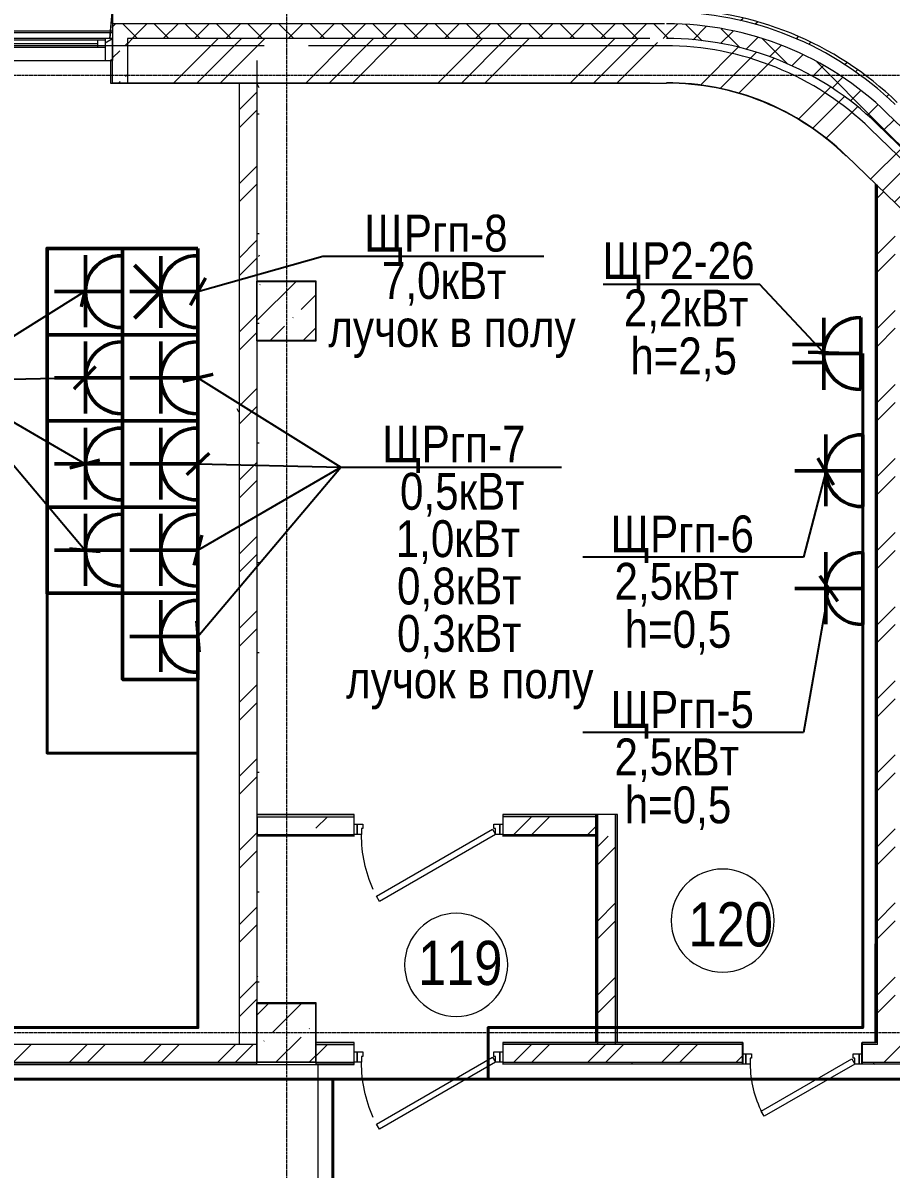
# Model space of a CAD drawing. Header units: metres. Extents: x -187 to 138813, y -64870 to 49448.
# Drawn here: x 52273 to 58170, y -48211 to -40430 of the extents above; entities that cross this region are included whole.
import ezdxf

# ---------------------------------------------------------------- set-up
doc = ezdxf.new("R2010")
doc.units = ezdxf.units.M
doc.linetypes.add('ADSK_Линия сетки', pattern=[21, 12, -3, 3, -3])
for name, color, linetype, lineweight in [('A-AREA-IDEN', 7, 'Continuous', 9), ('A-DETL-MBND', 7, 'Continuous', 5), ('A-DOOR', 7, 'Continuous', 5), ('A-DOOR-FRAM', 7, 'Continuous', 13), ('A-FLOR', 7, 'Continuous', 5), ('A-GLAZ', 7, 'Continuous', 5), ('A-GLAZ-CWMG', 7, 'Continuous', 5), ('A-WALL', 7, 'Continuous', 5), ('A-WALL-PATT', 7, 'Continuous', 18), ('I-WALL', 7, 'Continuous', 5), ('S-COLS', 7, 'Continuous', 5), ('S-GRID', 7, 'Continuous', 9), ('Освещение', 1, 'Continuous', 50), ('Эл-свет раб.', 5, 'Continuous', 50), ('ЭЛ.сети', 5, 'Continuous', 100), ('ЭОМ', 7, 'Continuous', 40)]:
    doc.layers.add(name, color=color, linetype=linetype, lineweight=lineweight)
doc.styles.add('GOST Common_I_1', font='ARIALN.TTF', dxfattribs={"height": 300})
doc.styles.add('STYLE1', font='ARIALN.TTF', dxfattribs={"height": 250})
doc.styles.add('ГОСТ 2.304', font='ARIALN.TTF', dxfattribs={"width": 0.85})
doc.dimstyles.new('СПДС', dxfattribs={"dimscale": 100, "dimtxt": 2.5, "dimasz": 2.5, "dimexe": 1.25, "dimexo": 0.625, "dimtad": 1, "dimdec": 0, "dimrnd": 0.001, "dimtxsty": 'ГОСТ 2.304', "dimblk": 'OBLIQUE', "dimcen": 2.5, "dimdle": 2, "dimadec": 0, "dimazin": 2, "dimtfac": 0.75, "dimtdec": 0, "dimtmove": 1, "dimatfit": 3, "dimfxl": 1, "dimtolj": 1, "dimarcsym": 1})
pattern_1 = [(45, (0, 0), (84.19025, 308.69666), [396.875, -79.375, 3.353, -76.022])]
pattern_2 = [(45, (0, 0), (-251.4472, 251.4472), []), (45, (0, 381), (-251.4472, 251.4472), [])]
pattern_3 = [(45, (0, 0), (-449.013, 449.013), []), (45, (158.75, 0), (0, 898.0256), []), (45, (-158.75, 0), (0, 898.0256), [])]
pattern_4 = [(0, (2230, 0), (812.8, 203.2), [33.528, -576.072, 33.528, -576.072, -3251.2]), (0, (2230, 0), (812.8, 203.2), [-1219.2, 33.528, -1185.672, 33.528, -576.072, -1422.4]), (0, (2230, 0), (812.8, 203.2), [-3048, 33.528, -372.872, 33.528, -982.472]), (120, (2534.8, 101.6), (-582.37636, 602.30545), [33.528, -576.072, 33.528, -576.072, -3251.2]), (120, (2534.8, 101.6), (-582.37636, 602.30545), [-1219.2, 33.528, -1185.672, 33.528, -576.072, -1422.4]), (120, (2534.8, 101.6), (-582.37636, 602.30545), [-3048, 33.528, -372.872, 33.528, -982.472]), (240, (2636.4, 508), (-230.42364, -805.50545), [33.528, -576.072, 33.528, -576.072, -3251.2]), (240, (2636.4, 508), (-230.42364, -805.50545), [-1219.2, 33.528, -1185.672, 33.528, -576.072, -1422.4]), (240, (2636.4, 508), (-230.42364, -805.50545), [-3048, 33.528, -372.872, 33.528, -982.472])]
pattern_5 = [(0, (0, 0), (812.8, 203.2), [33.528, -576.072, 33.528, -576.072, -3251.2]), (0, (0, 0), (812.8, 203.2), [-1219.2, 33.528, -1185.672, 33.528, -576.072, -1422.4]), (0, (0, 0), (812.8, 203.2), [-3048, 33.528, -372.872, 33.528, -982.472]), (120, (304.8, 101.6), (-582.37636, 602.30545), [33.528, -576.072, 33.528, -576.072, -3251.2]), (120, (304.8, 101.6), (-582.37636, 602.30545), [-1219.2, 33.528, -1185.672, 33.528, -576.072, -1422.4]), (120, (304.8, 101.6), (-582.37636, 602.30545), [-3048, 33.528, -372.872, 33.528, -982.472]), (240, (406.4, 508), (-230.42364, -805.50545), [33.528, -576.072, 33.528, -576.072, -3251.2]), (240, (406.4, 508), (-230.42364, -805.50545), [-1219.2, 33.528, -1185.672, 33.528, -576.072, -1422.4]), (240, (406.4, 508), (-230.42364, -805.50545), [-3048, 33.528, -372.872, 33.528, -982.472])]
pattern_6 = [(45, (0, 0), (-106.06602, 106.06602), []), (135, (0, 0), (-106.06602, -106.06602), [])]
pattern_7 = [(45, (0, 0), (38.89087, 251.0229), [300, -50, 10, -50])]

# ---------------------------------------------------------------- blocks, each defined once
blk = doc.blocks.new('КДП АПК - КР_rvt-1-1 этаж')
at = {"layer": 'S-COLS', "lineweight": 15}
h = blk.add_hatch(dxfattribs=at)
h.set_pattern_fill('FP_125', color=256, style=0, pattern_type=2)
h.set_pattern_definition(pattern_1)
h.paths.add_polyline_path([(53862.7, -41945.6), (54262.7, -41945.6), (54262.7, -41545.6), (53862.7, -41545.6), (53862.7, -41860.5)], flags=0)
h = blk.add_hatch(dxfattribs=at)
h.set_pattern_fill('FP_125', color=256, style=0, pattern_type=2)
h.set_pattern_definition(pattern_1)
h.paths.add_polyline_path([(54034.3, -46845.6), (54262.7, -46845.6), (54262.7, -46445.6), (53862.7, -46445.6), (53862.7, -46845.6)], flags=0)
at = {"layer": 'A-FLOR', "lineweight": 15}
for p, q in [((53912.7, -39945.6), (48212.7, -39945.6)), ((56635.8, -39945.6), (54212.7, -39945.6)), ((58602, -41066.2), (58027.9, -40509.7))]:
    blk.add_line(p, q, dxfattribs=at)
blk.add_arc((56635.8, -41945.6), 2000, 45.88789, 90, dxfattribs=at)
at = {"layer": 'S-COLS', "lineweight": 15}
for p, q in [((54262.7, -41545.6), (53862.7, -41545.6)), ((53862.7, -41545.6), (53862.7, -41945.6)), ((54262.7, -41945.6), (54262.7, -41545.6)), ((53862.7, -41945.6), (54262.7, -41945.6)), ((54262.7, -46445.6), (53862.7, -46445.6)), ((53862.7, -46445.6), (53862.7, -46845.6)), ((54262.7, -46845.6), (54262.7, -46445.6)), ((53862.7, -46845.6), (54262.7, -46845.6))]:
    blk.add_line(p, q, dxfattribs=at)
blk = doc.blocks.new('AC_Дверь_Однопольная_ДеревяннаяВнутренняя_ГОСТ6629-88 - ДГ 21-10Л-1292866-1 этаж')
at = {"layer": 'A-DOOR', "lineweight": 13}
for p, q in [((-333.1, 515), (-353.1, 480.4)), ((-353.1, 480.4), (435, 25.4)), ((455, 60), (-333.1, 515)), ((435, 25.4), (455, 60))]:
    blk.add_line(p, q, dxfattribs=at)
at = {"layer": 'A-DOOR', "lineweight": 18}
for p, q in [((-485, 60), (-505, 60)), ((-505, 60), (-505, -10)), ((-485, -10), (-485, 60)), ((505, 60), (485, 60)), ((485, 60), (485, -10)), ((505, -10), (505, 60)), ((-505, -10), (-485, -10)), ((485, -10), (505, -10))]:
    blk.add_line(p, q, dxfattribs=at)
at = {"layer": 'A-DOOR'}
blk.add_arc((455, 60), 910, 155.73648, 180, dxfattribs=at)
at = {"layer": 'A-DOOR-FRAM'}
for p, q in [((-455, 60), (-485, 60)), ((-485, 60), (-485, -10)), ((-455, 20), (-455, 60)), ((-445, 20), (-455, 20)), ((-445, -10), (-445, 20)), ((455, 20), (445, 20)), ((445, 20), (445, -10)), ((485, 60), (455, 60)), ((455, 60), (455, 20)), ((485, -10), (485, 60)), ((-485, -10), (-445, -10)), ((445, -10), (485, -10))]:
    blk.add_line(p, q, dxfattribs=at)
blk = doc.blocks.new('M_Тент витража777 - M_Тент витража одинарное справо-2657983-1 этаж')
at = {"layer": 'A-GLAZ', "lineweight": 13}
for p, q in [((-525, 20), (-575, 20)), ((-575, 20), (-575, -30)), ((-575, -30), (-575, 20)), ((-525, -30), (-525, 20)), ((525, -30), (525, 20)), ((525, 20), (575, 20)), ((575, 20), (575, -30)), ((575, 20), (575, -30)), ((-575, -30), (-525, -30)), ((-525, -4.6), (525, -4.6)), ((575, -30), (525, -30))]:
    blk.add_line(p, q, dxfattribs=at)
at = {"layer": 'A-GLAZ'}
for p, q in [((-525, 20), (525, 20)), ((525, -30), (-525, -30))]:
    blk.add_line(p, q, dxfattribs=at)
blk = doc.blocks.new('Прямоугольный импост - 50 x 150мм-V76-1 этаж')
at = {"layer": 'A-GLAZ-CWMG'}
h = blk.add_hatch(dxfattribs=at)
h.set_pattern_fill('FP_137', color=256, style=0, pattern_type=2)
h.set_pattern_definition([(330, (-52882.65, -40565.64), (60, 103.92305), [])])
h.paths.add_polyline_path([(-50, 120), (0, 120), (0, -30), (-50, -30)], flags=0)
at = {"layer": 'A-GLAZ-CWMG', "lineweight": 18}
for p, q in [((-50, -30), (-50, 120)), ((-50, 120), (0, 120)), ((0, 120), (0, -30)), ((0, -30), (-50, -30))]:
    blk.add_line(p, q, dxfattribs=at)
blk = doc.blocks.new('Прямоугольный импост - 50 x 150мм-V74-1 этаж')
at = {"layer": 'A-GLAZ-CWMG'}
for p, q in [((56432.7, -40535.7), (55282.7, -40535.7)), ((55282.7, -40685.7), (56432.7, -40685.7))]:
    blk.add_line(p, q, dxfattribs=at)
blk = doc.blocks.new('AC_Дверь_Однопольная_ДеревяннаяВнутренняя_ГОСТ6629-88 - ДГ 21-8Л-1372366-1 этаж')
at = {"layer": 'A-DOOR', "lineweight": 13}
for p, q in [((-355, 10), (259.9, 365)), ((279.9, 330.4), (-335, -24.6)), ((259.9, 365), (279.9, 330.4)), ((-335, -24.6), (-355, 10))]:
    blk.add_line(p, q, dxfattribs=at)
at = {"layer": 'A-DOOR', "lineweight": 18}
for p, q in [((-405, 10), (-385, 10)), ((-405, -60), (-405, 10)), ((-385, 10), (-385, -60)), ((385, 10), (405, 10)), ((385, -60), (385, 10)), ((405, 10), (405, -60)), ((-385, -60), (-405, -60)), ((405, -60), (385, -60))]:
    blk.add_line(p, q, dxfattribs=at)
at = {"layer": 'A-DOOR'}
blk.add_arc((-355, 10), 710, 0, 27.52838, dxfattribs=at)
at = {"layer": 'A-DOOR-FRAM'}
for p, q in [((-385, 10), (-355, 10)), ((-385, -60), (-385, 10)), ((-355, 10), (-355, -30)), ((355, 10), (385, 10)), ((355, -30), (355, 10)), ((385, 10), (385, -60)), ((-345, -60), (-385, -60)), ((-355, -30), (-345, -30)), ((-345, -30), (-345, -60)), ((345, -30), (355, -30)), ((345, -60), (345, -30)), ((385, -60), (345, -60))]:
    blk.add_line(p, q, dxfattribs=at)
blk = doc.blocks.new('двойная розетка штепсельная с заземляющим контактом скрытой установки IP20')
at = {"layer": 'Эл-свет раб.', "ltscale": 0.3}
for p, q in [((242830.7, -163233.1), (242830.7, -163443.7)), ((242951.4, -163233.1), (242951.4, -163443.7)), ((243132.4, -163443.7), (242644.8, -163443.7)), ((242891.1, -163695.8), (242891.1, -163443.6)), ((243134.9, -163695.8), (242647.2, -163695.8))]:
    blk.add_line(p, q, dxfattribs=at)
at = {"layer": 'Эл-свет раб.', "ltscale": 0.3, "extrusion": (0, 0, -1)}
blk.add_ellipse((242891.1, -163687.5), major_axis=(-172.5, 172.5), ratio=1, start_param=5.464002, end_param=8.673165, dxfattribs=at)
blk = doc.blocks.new('_Oblique')
at = {"color": 0, "linetype": 'ByBlock', "lineweight": -2}
blk.add_line((-0.5, -0.5), (0.5, 0.5), dxfattribs=at)
blk = doc.blocks.new('ПСС_Марка_помещения - Имя_2_5мм-224473-1 этаж')
at = {"layer": 'A-AREA-IDEN'}
for start, end in [(360, 180), (180, 360)]:
    blk.add_arc((-0.074, 0.039), 3.5, start, end, dxfattribs=at)

msp = doc.modelspace()

# ---------------------------------------------------------------- hatches: boundary and pattern name
at = {"layer": 'A-WALL-PATT', "lineweight": 5}
h = msp.add_hatch(dxfattribs=at)
h.set_pattern_fill('FP_127', color=256, style=0, pattern_type=2)
h.set_pattern_definition(pattern_7)
h.paths.add_polyline_path([(52862.6532, -40535.6443), (52863.657, -40535.6443), (52883.57, -40306.6443), (52931.6532, -40306.6443), (52932.6532, -40305.6443), (52882.6532, -40305.6443), (52870.955, -40440.1735)], flags=0)
h = msp.add_hatch(dxfattribs=at)
h.set_pattern_fill('FP_1', color=256, style=0, pattern_type=2)
h.set_pattern_definition(pattern_2)
h.paths.add_polyline_path([(58197.5718, -40984.5508), (58211.4931, -40970.1912), (58094.6836, -40864.6198), (57970.7771, -40767.4757), (57840.3803, -40679.2348), (57704.1317, -40600.3291), (57562.6985, -40531.145), (57416.7733, -40472.0212), (57267.0706, -40423.2473), (57114.3234, -40385.0622), (56959.2799, -40357.6527), (56802.699, -40341.1532), (56645.3477, -40335.6443), (56645.3477, -40355.6443), (56801.3004, -40361.1042), (56956.4894, -40377.4571), (57110.1548, -40404.6229), (57261.5441, -40442.4686), (57409.9161, -40490.809), (57554.5443, -40549.4072), (57694.7203, -40617.9763), (57829.7578, -40696.1807), (57958.9955, -40783.6372), (58081.8006, -40879.9178)], flags=0)
at = {"layer": 'A-WALL-PATT', "lineweight": 5, "true_color": 0x787878}
h = msp.add_hatch(dxfattribs=at)
h.set_pattern_fill('FP_114', color=8, style=0, pattern_type=2)
h.set_pattern_definition(pattern_6)
h.paths.add_polyline_path([(51632.6532, -40535.6443), (51632.6532, -40435.6443), (50139.6648, -40445.6443), (50139.6648, -40545.6443), (51532.6532, -40535.6443)])
h.paths.add_polyline_path([(52882.6532, -40535.6443), (56482.6532, -40535.6443), (56482.6532, -40435.6443), (52882.6532, -40435.6443), (52882.6532, -40440.1735)])
h.paths.add_polyline_path([(56582.6532, -40535.6443), (56645.3477, -40535.6443), (56645.3477, -40435.6443), (56482.6532, -40435.6443), (56482.6532, -40535.6443)])
h.paths.add_polyline_path([(43985.602, -40535.6443), (45688.4147, -40537.7561), (45688.4147, -40437.7561), (42082.6532, -40435.6443), (42082.6532, -40535.6443), (43456.7237, -40535.6443)])
h.paths.add_polyline_path([(46629.9936, -40535.6443), (48889.6648, -40535.6443), (48889.6648, -40435.6443), (45682.6532, -40435.6443), (45682.6532, -40535.6443), (45782.6532, -40535.6443)])
h.paths.add_polyline_path([(38582.6532, -40535.6443), (42101.2234, -40536.8902), (42101.2234, -40436.8902), (38482.6532, -40435.6443), (38482.6532, -40535.6443)])
h.paths.add_polyline_path([(32879.1571, -40535.6443), (33632.6532, -40535.6443), (33632.6532, -40435.6443), (32462.6532, -40435.6443), (32462.6532, -40535.6443)])
h.paths.add_polyline_path([(33632.6532, -40533.3797), (38482.6532, -40535.6443), (38482.6532, -40435.6443), (34882.6532, -40435.6443), (33632.6532, -40437.9089)])
h = msp.add_hatch(dxfattribs=at)
h.set_pattern_fill('FP_114', color=8, style=0, pattern_type=2)
h.set_pattern_definition(pattern_6)
h.paths.add_polyline_path([(58072.2802, -41113.7871), (58141.8866, -41041.9892), (58018.7246, -40931.4569), (57887.4259, -40830.725), (57736.4385, -40733.6474), (57603.5737, -40660.9877), (57452.7018, -40592.988), (57297.0468, -40536.7938), (57137.5308, -40492.7382), (56975.0987, -40461.0822), (56810.7131, -40442.0132), (56645.3477, -40435.6443), (56645.3477, -40535.6443), (56803.0217, -40541.717), (56959.7615, -40559.899), (57114.6385, -40590.0827), (57266.7352, -40632.0892), (57415.1505, -40685.6697), (57559.005, -40750.5066), (57697.4465, -40826.216), (57829.6548, -40912.3491), (57954.8466, -41008.3959)], flags=0)
at = {"layer": 'A-WALL-PATT', "lineweight": 5}
h = msp.add_hatch(dxfattribs=at)
h.set_pattern_fill('FP_2', color=256, style=0, pattern_type=2)
h.set_pattern_definition(pattern_3)
h.paths.add_polyline_path([(56645.3477, -40835.6443), (56645.3477, -40535.6443), (52982.6532, -40535.6443), (52982.6532, -40835.6443), (55092.0469, -40835.6443)])
h.paths.add_polyline_path([(51500.6532, -40835.6443), (51532.6532, -40835.6443), (51532.6532, -40535.6443), (50139.6648, -40535.6443), (50139.6648, -40835.6443), (51497.6532, -40835.6443)])
h.paths.add_polyline_path([(56582.6532, -40835.6443), (56645.3477, -40835.6443), (56645.3477, -40535.6443), (56582.6532, -40535.6443), (56582.6532, -40585.6443)], flags=17)
h.paths.add_polyline_path([(39817.6532, -40835.6443), (42182.6532, -40835.6443), (42182.6532, -40535.6443), (38582.6532, -40535.6443), (38582.6532, -40835.6443), (39814.6532, -40835.6443)])
h.paths.add_polyline_path([(43985.602, -40835.6443), (45782.6532, -40860.6443), (45782.6532, -40560.6443), (42182.6532, -40535.6443), (42182.6532, -40835.6443), (43957.6532, -40835.6443)])
h.paths.add_polyline_path([(45782.6532, -40835.6443), (48889.6648, -40835.6443), (48889.6648, -40535.6443), (45782.6532, -40535.6443), (45782.6532, -40585.6443)])
h.paths.add_polyline_path([(36137.6532, -40835.6443), (38582.6532, -40835.6443), (38582.6532, -40535.6443), (34982.6532, -40535.6443), (34982.6532, -40835.6443), (36134.6532, -40835.6443)])
h.paths.add_polyline_path([(34982.6532, -40835.6443), (34982.6532, -40535.6443), (32462.6532, -40535.6443), (32462.6532, -40835.6443), (32879.1571, -40835.6443)])
at = {"layer": 'A-WALL-PATT', "lineweight": 5, "true_color": 0x787878}
h = msp.add_hatch(dxfattribs=at)
h.set_pattern_fill('FP_114', color=8, style=0, pattern_type=2)
h.set_pattern_definition(pattern_6)
h.paths.add_polyline_path([(52882.6532, -40585.6443), (52982.6532, -40585.6443), (52982.6532, -40535.6443), (52882.6532, -40535.6443)], flags=0)
at = {"layer": 'A-WALL-PATT', "lineweight": 5}
h = msp.add_hatch(dxfattribs=at)
h.set_pattern_fill('FP_2', color=256, style=0, pattern_type=2)
h.set_pattern_definition(pattern_3)
h.paths.add_polyline_path([(57863.4608, -41329.1808), (58072.2802, -41113.7871), (57954.8466, -41008.3959), (57829.6548, -40912.3491), (57697.4465, -40826.216), (57559.005, -40750.5066), (57415.1505, -40685.6697), (57266.7352, -40632.0892), (57114.6385, -40590.0827), (56959.7615, -40559.899), (56803.0217, -40541.717), (56645.3477, -40535.6443), (56645.3477, -40835.6443), (56779.9474, -40840.8283), (56913.7497, -40856.3496), (57045.9618, -40882.1161), (57175.8005, -40917.9753), (57302.4964, -40963.7147), (57425.2991, -41019.0634), (57543.4808, -41083.6933), (57656.3416, -41157.2216), (57763.2126, -41239.2127)], flags=0)
h = msp.add_hatch(dxfattribs=at)
h.set_pattern_fill('FP_127', color=256, style=0, pattern_type=2)
h.set_pattern_definition(pattern_7)
h.paths.add_polyline_path([(52982.6532, -40835.6443), (52982.6532, -40585.6443), (52882.6532, -40585.6443), (52882.6532, -40835.6443), (52976.5336, -40835.6443)], flags=0)
h = msp.add_hatch(dxfattribs=at)
h.set_pattern_fill('FP_81', color=256, style=0, pattern_type=2)
h.set_pattern_definition(pattern_4)
h.paths.add_polyline_path([(53730.6532, -47353.6443), (53730.6532, -40835.6443), (53727.6532, -40835.6443), (53727.6532, -47353.6443)], flags=0)
h = msp.add_hatch(dxfattribs=at)
h.set_pattern_fill('FP_81', color=256, style=0, pattern_type=2)
h.set_pattern_definition(pattern_4)
h.paths.add_polyline_path([(53730.6532, -47365.6443), (53742.6532, -47365.6443), (53742.6532, -40835.6443), (53730.6532, -40835.6443), (53730.6532, -47353.6443)], flags=0)
h = msp.add_hatch(dxfattribs=at)
h.set_pattern_fill('FP_1', color=256, style=0, pattern_type=2)
h.set_pattern_definition([(45, (2230, 0), (-251.4472, 251.4472), []), (45, (2230, 381), (-251.4472, 251.4472), [])])
h.paths.add_polyline_path([(53742.6532, -47365.6443), (53862.6532, -47365.6443), (53862.6532, -40835.6443), (53742.6532, -40835.6443), (53742.6532, -46121.5135)], flags=0)
h = msp.add_hatch(dxfattribs=at)
h.set_pattern_fill('FP_81', color=256, style=0, pattern_type=2)
h.set_pattern_definition(pattern_4)
h.paths.add_polyline_path([(53862.6532, -47365.6443), (53874.6532, -47365.6443), (53874.6532, -40835.6443), (53862.6532, -40835.6443), (53862.6532, -46121.5135)], flags=0)
h = msp.add_hatch(dxfattribs=at)
h.set_pattern_fill('FP_81', color=256, style=0, pattern_type=2)
h.set_pattern_definition(pattern_4)
h.paths.add_polyline_path([(53874.6532, -47353.6443), (53877.6532, -47353.6443), (53877.6532, -40835.6443), (53874.6532, -40835.6443), (53874.6532, -46121.5135)], flags=0)
at = {"layer": 'A-WALL-PATT', "lineweight": 5, "true_color": 0x787878}
h = msp.add_hatch(dxfattribs=at)
h.set_pattern_fill('FP_114', color=8, style=0, pattern_type=2)
h.set_pattern_definition(pattern_6)
h.paths.add_polyline_path([(58646.3243, -41670.3099), (58715.9307, -41598.512), (58141.8866, -41041.9892), (58072.2802, -41113.7871), (58265.3168, -41300.9318)], flags=0)
at = {"layer": 'A-WALL-PATT', "lineweight": 5}
h = msp.add_hatch(dxfattribs=at)
h.set_pattern_fill('FP_2', color=256, style=0, pattern_type=2)
h.set_pattern_definition(pattern_3)
h.paths.add_polyline_path([(58437.5049, -41885.7036), (58646.3243, -41670.3099), (58072.2802, -41113.7871), (57863.8612, -41329.569), (58411.5165, -41860.5085)], flags=0)
h = msp.add_hatch(dxfattribs=at)
h.set_pattern_fill('FP_81', color=256, style=0, pattern_type=2)
h.set_pattern_definition(pattern_5)
h.paths.add_polyline_path([(58065.6532, -47350.6443), (58065.6532, -41525.2056), (58062.6532, -41522.2972), (58062.6532, -47350.6443)], flags=0)
h = msp.add_hatch(dxfattribs=at)
h.set_pattern_fill('FP_81', color=256, style=0, pattern_type=2)
h.set_pattern_definition(pattern_5)
h.paths.add_polyline_path([(58077.6532, -47353.6443), (58077.6532, -41536.8393), (58065.6532, -41525.2056), (58065.6532, -47353.6443)], flags=0)
h = msp.add_hatch(dxfattribs=at)
h.set_pattern_fill('FP_1', color=256, style=0, pattern_type=2)
h.set_pattern_definition(pattern_2)
h.paths.add_polyline_path([(58197.6532, -47365.6443), (58197.6532, -41653.1728), (58077.6532, -41536.8355), (58077.6532, -47365.6443)], flags=0)
h = msp.add_hatch(dxfattribs=at)
h.set_pattern_fill('FP_81', color=256, style=0, pattern_type=2)
h.set_pattern_definition(pattern_5)
h.paths.add_polyline_path([(54265.6532, -42585.6443), (54265.6532, -42182.6443), (54262.6532, -42182.6443), (54262.6532, -42585.6443)], flags=0)
h = msp.add_hatch(dxfattribs=at)
h.set_pattern_fill('FP_1', color=256, style=0, pattern_type=2)
h.set_pattern_definition([(45, (0, 1547), (-251.4472, 251.4472), []), (45, (0, 1928), (-251.4472, 251.4472), [])])
h.paths.add_polyline_path([(56162.6532, -45938.6443), (56162.6532, -45818.6443), (55532.6532, -45818.6443), (55532.6532, -45938.6443), (56165.6532, -45938.6443)])
h.paths.add_polyline_path([(54262.6532, -45938.6443), (54522.6532, -45938.6443), (54522.6532, -45818.6443), (54262.6532, -45818.6443)])
h = msp.add_hatch(dxfattribs=at)
h.set_pattern_fill('FP_1', color=256, style=0, pattern_type=2)
h.set_pattern_definition([(45, (-1900, 3e-11), (-251.4472, 251.4472), []), (45, (-1900, 381), (-251.4472, 251.4472), [])])
h.paths.add_polyline_path([(56297.6532, -47365.6443), (56297.6532, -45950.6443), (56177.6532, -45950.6443), (56177.6532, -47365.6443)])
h = msp.add_hatch(dxfattribs=at)
h.set_pattern_fill('FP_1', color=256, style=0, pattern_type=2)
h.set_pattern_definition(pattern_2)
h.paths.add_polyline_path([(50861.0203, -47485.6443), (53862.6532, -47485.6443), (53862.6532, -47365.6443), (51343.211, -47365.6443), (51343.211, -47485.6443)])
h.paths.add_polyline_path([(50333.211, -47485.6443), (50333.211, -47365.6443), (48262.6532, -47365.6443), (48262.6532, -47485.6443)])
h = msp.add_hatch(dxfattribs=at)
h.set_pattern_fill('FP_1', color=256, style=0, pattern_type=2)
h.set_pattern_definition(pattern_2)
h.paths.add_polyline_path([(54262.6532, -47485.6443), (54522.6532, -47485.6443), (54522.6532, -47365.6443), (54262.6532, -47365.6443)], flags=0)
h.paths.add_polyline_path([(57972.5734, -47365.6443), (57972.5734, -47485.6443), (59862.6532, -47485.6443), (59862.6532, -47365.6443)])
h.paths.add_polyline_path([(57162.5734, -47485.6443), (57162.5734, -47365.6443), (55532.6532, -47365.6443), (55532.6532, -47485.6443)])
h = msp.add_hatch(dxfattribs=at)
h.set_pattern_fill('FP_81', color=256, style=0, pattern_type=2)
h.set_pattern_definition(pattern_5)
h.paths.add_polyline_path([(49532.6532, -47497.6443), (53862.6532, -47497.6443), (53862.6532, -47485.6443), (49532.6532, -47485.6443)], flags=0)
h.paths.add_polyline_path([(48522.6532, -47497.6443), (48522.6532, -47485.6443), (48262.6532, -47485.6443), (48262.6532, -47497.6443)], flags=0)
h = msp.add_hatch(dxfattribs=at)
h.set_pattern_fill('FP_81', color=256, style=0, pattern_type=2)
h.set_pattern_definition(pattern_5)
h.paths.add_polyline_path([(59862.6532, -47497.6443), (59862.6532, -47485.6443), (55532.6532, -47485.6443), (55532.6532, -47497.6443), (59851.9518, -47497.6443)], flags=0)
h.paths.add_polyline_path([(54262.6532, -47497.6443), (54522.6532, -47497.6443), (54522.6532, -47485.6443), (54262.6532, -47485.6443)], flags=0)
h = msp.add_hatch(dxfattribs=at)
h.set_pattern_fill('FP_81', color=256, style=0, pattern_type=2)
h.set_pattern_definition(pattern_5)
h.paths.add_polyline_path([(57207.5602, -47500.6443), (59862.6532, -47500.6443), (59862.6532, -47497.6443), (55532.6532, -47497.6443), (55532.6532, -47500.6443)], flags=0)
h.paths.add_polyline_path([(54262.6532, -47500.6443), (54522.6532, -47500.6443), (54522.6532, -47497.6443), (54262.6532, -47497.6443)], flags=0)

# ---------------------------------------------------------------- linework, layer by layer
for p, q in [((57162.5734, -47497.6443), (57162.5734, -47350.6443)), ((57972.5734, -47497.6443), (57972.5734, -47350.6443))]:
    msp.add_line(p, q)
at = {"layer": 'A-DETL-MBND'}
for p, q in [((52867.2202, -40485.6443), (51648.0862, -40485.6443)), ((51648.9996, -40495.6443), (52866.3068, -40495.6443)), ((52867.1352, -40495.6443), (52882.6532, -40495.6443)), ((52882.6532, -40485.6443), (52868.0048, -40485.6443)), ((54277.6532, -50082.6443), (54277.6532, -47500.4712))]:
    msp.add_line(p, q, dxfattribs=at)
at = {"layer": 'A-WALL', "lineweight": 18}
for p, q in [((52882.6532, -40305.6443), (52862.6532, -40535.6443)), ((52863.657, -40535.6443), (52883.57, -40306.6443)), ((52862.6532, -40535.6443), (52863.657, -40535.6443)), ((52882.6532, -40585.6443), (52882.6532, -40685.6443)), ((52882.6532, -40685.6443), (52867.6532, -40685.6443)), ((52867.6532, -40685.6443), (52867.6532, -40838.6443)), ((52867.6532, -40838.6443), (56645.3477, -40838.6443)), ((57861.3726, -41331.3347), (57863.4608, -41329.1808)), ((57863.4608, -41329.1808), (57863.8612, -41329.569)), ((58062.6532, -41526.4755), (58062.6532, -47350.6443)), ((54265.6532, -42182.6443), (53859.6532, -42182.6443)), ((53859.6532, -42182.6443), (53859.6532, -42588.6443)), ((53862.6532, -42185.6443), (54262.6532, -42185.6443)), ((53862.6532, -42585.6443), (53862.6532, -42185.6443)), ((54262.6532, -42185.6443), (54262.6532, -42585.6443)), ((54265.6532, -42588.6443), (54265.6532, -42182.6443)), ((53859.6532, -42588.6443), (54265.6532, -42588.6443)), ((54262.6532, -42585.6443), (53862.6532, -42585.6443)), ((53863.6797, -45818.6443), (53863.6797, -45953.6443)), ((54522.6532, -45803.6443), (53866.6797, -45803.6443)), ((54522.6532, -45868.6443), (54522.6532, -45803.6443)), ((55532.6532, -45803.6443), (55532.6532, -45868.6443)), ((56312.6532, -45803.6443), (55532.6532, -45803.6443)), ((56162.6532, -45803.6443), (56162.6532, -47350.6443)), ((56312.6532, -47350.6443), (56312.6532, -45803.6443)), ((58076.8196, -45818.6443), (58073.8196, -45818.6443)), ((54522.6532, -45953.6443), (54522.6532, -45938.6443)), ((55532.6532, -45938.6443), (55532.6532, -45953.6443)), ((58062.6532, -47351.5575), (58062.6532, -46681.3565)), ((53859.6532, -47082.6443), (53859.6532, -47350.6443)), ((54265.6532, -47082.6443), (53859.6532, -47082.6443)), ((53862.6532, -47085.6443), (54262.6532, -47085.6443)), ((53862.6532, -47500.6443), (53862.6532, -47085.6443)), ((54262.6532, -47085.6443), (54262.6532, -47365.6443)), ((54265.6532, -47350.6443), (54265.6532, -47082.6443)), ((53862.6532, -47365.6443), (53859.6532, -47365.6443)), ((54262.6532, -47365.6443), (54262.6532, -47500.6443)), ((54522.6532, -47350.6443), (54265.6532, -47350.6443)), ((54522.6532, -47415.6443), (54522.6532, -47350.6443)), ((55532.6532, -47350.6443), (55532.6532, -47415.6443)), ((57162.5734, -47350.6443), (55532.6532, -47350.6443)), ((58062.6532, -47350.6443), (57972.5734, -47350.6443)), ((51343.211, -47500.6443), (54522.6532, -47500.6443)), ((54262.6532, -47485.6443), (53862.6532, -47485.6443)), ((54522.6532, -47500.6443), (54522.6532, -47485.6443)), ((55532.6532, -47485.6443), (55532.6532, -47500.6443))]:
    msp.add_line(p, q, dxfattribs=at)
at = {"layer": 'A-WALL'}
for p, q in [((56630.3477, -40435.6443), (52882.6532, -40435.6443)), ((56530.3477, -40535.6443), (52982.6532, -40535.6443)), ((52982.6532, -40535.6443), (52982.6532, -40835.6443)), ((52982.6532, -40585.6443), (52882.6532, -40585.6443)), ((52882.6532, -40835.6443), (52882.6532, -40685.6443)), ((53862.6532, -40685.6443), (53862.6532, -47365.6443)), ((52882.6532, -40835.6443), (56530.3477, -40835.6443)), ((53742.6532, -40835.6443), (53742.6532, -47365.6443)), ((58715.9307, -41598.512), (58141.8866, -41041.9892)), ((58646.3243, -41670.3099), (58072.2802, -41113.7871)), ((57863.8612, -41329.569), (58437.5049, -41885.7036)), ((58077.6532, -41536.8393), (58062.6532, -41522.2972)), ((58065.6532, -41525.2056), (58065.6532, -47353.6443)), ((58077.6532, -47365.6443), (58077.6532, -41536.8355)), ((54522.6532, -45806.6443), (53863.6797, -45806.6443)), ((53863.6797, -45818.6443), (54522.6532, -45818.6443)), ((56162.6532, -45806.6443), (55532.6532, -45806.6443)), ((56162.6532, -45818.6443), (55532.6532, -45818.6443)), ((56165.6532, -45803.6443), (56165.6532, -47353.6443)), ((56177.6532, -47365.6443), (56177.6532, -45803.6443)), ((56297.6532, -47365.6443), (56297.6532, -45803.6443)), ((56309.6532, -47353.6443), (56309.6532, -45803.6443)), ((53863.6797, -45938.6443), (54522.6532, -45938.6443)), ((54522.6532, -45950.6443), (53863.6797, -45950.6443)), ((55532.6532, -45938.6443), (56162.6532, -45938.6443)), ((56162.6532, -45950.6443), (55532.6532, -45950.6443)), ((53859.6532, -47365.6443), (51647.6532, -47365.6443)), ((54522.6532, -47353.6443), (54262.6532, -47353.6443)), ((54262.6532, -47365.6443), (54522.6532, -47365.6443)), ((57162.5734, -47353.6443), (55532.6532, -47353.6443)), ((57162.5734, -47365.6443), (55532.6532, -47365.6443)), ((58065.6532, -47353.6443), (57972.5734, -47353.6443)), ((58077.6532, -47365.6443), (57972.5734, -47365.6443)), ((51343.211, -47485.6443), (53862.6532, -47485.6443)), ((53862.6532, -47497.6443), (51343.211, -47497.6443)), ((54262.6532, -47485.6443), (54522.6532, -47485.6443)), ((54522.6532, -47497.6443), (54262.6532, -47497.6443)), ((55532.6532, -47485.6443), (57162.5734, -47485.6443)), ((57162.5734, -47497.6443), (55532.6532, -47497.6443)), ((57972.5734, -47485.6443), (59862.6532, -47485.6443)), ((59862.6532, -47497.6443), (57972.5734, -47497.6443))]:
    msp.add_line(p, q, dxfattribs=at)
for radius in [2230, 2150, 2150, 2050, 2050, 1750, 1750]:
    msp.add_arc((56645.3477, -42585.6443), radius, 45.88788581, 90, dxfattribs=at)
at = {"layer": 'A-WALL', "lineweight": 18}
msp.add_arc((56645.3477, -42585.6443), 1747, 45.88788581, 90, dxfattribs=at)
at = {"layer": 'I-WALL', "lineweight": 18}
msp.add_line((52882.6532, -40335.6443), (52882.6532, -40585.6443), dxfattribs=at)
msp.add_arc((56645.3477, -42585.6443), 2250, 45.88788581, 90, dxfattribs=at)
at = {"layer": 'S-GRID', "linetype": 'ADSK_Линия сетки'}
for p, q in [((54062.6532, -39335.6443), (54062.6532, -64052.4737)), ((95458.7083, -40785.6443), (29247.2594, -40785.6443)), ((95458.7083, -47285.6443), (45468.1606, -47285.6443))]:
    msp.add_line(p, q, dxfattribs=at)
at = {"layer": 'Освещение', "color": 5}
for points in [[(52949.5151, -41961.1972), (52436.8697, -41961.1972), (52436.8697, -42546.3862), (52949.5151, -42546.3862)], [(53462.1604, -41961.1972), (52949.5151, -41961.1972), (52949.5151, -42546.3862), (53462.1604, -42546.3862)], [(52949.5151, -42546.3862), (52436.8697, -42546.3862), (52436.8697, -43131.5752), (52949.5151, -43131.5752)], [(53462.1604, -42546.3862), (52949.5151, -42546.3862), (52949.5151, -43131.5752), (53462.1604, -43131.5752)], [(52949.5151, -43131.5752), (52436.8697, -43131.5752), (52436.8697, -43716.7642), (52949.5151, -43716.7642)], [(53462.1604, -43131.5752), (52949.5151, -43131.5752), (52949.5151, -43716.7642), (53462.1604, -43716.7642)], [(52949.5151, -43716.7642), (52436.8697, -43716.7642), (52436.8697, -44301.9532), (52949.5151, -44301.9532)], [(53462.1604, -43716.7642), (52949.5151, -43716.7642), (52949.5151, -44301.9532), (53462.1604, -44301.9532)], [(53462.1604, -44301.9532), (52949.5151, -44301.9532), (52949.5151, -44887.1421), (53462.1604, -44887.1421)]]:
    msp.add_lwpolyline(points, close=True, dxfattribs=at)
at = {"layer": 'Эл-свет раб.', "color": 1, "ltscale": 0.3}
for p, q in [((52697.3857, -42495.1609), (52697.3857, -42007.5214)), ((52949.5151, -42497.6115), (52949.5151, -42009.9719)), ((53210.031, -42012.4225), (53210.031, -42500.062)), ((53462.1604, -42009.9719), (53462.1604, -42497.6115)), ((52949.5151, -42253.7917), (52486.8697, -42253.7917)), ((53462.1604, -42253.7917), (52999.5151, -42253.7917)), ((52697.3857, -43080.3499), (52697.3857, -42592.7104)), ((52949.5151, -43082.8005), (52949.5151, -42595.1609)), ((53210.031, -43080.3499), (53210.031, -42592.7104)), ((53462.1604, -43082.8005), (53462.1604, -42595.1609)), ((52949.5151, -42838.9807), (52486.8697, -42838.9807)), ((53462.1604, -42838.9807), (52999.5151, -42838.9807)), ((52697.3857, -43665.5388), (52697.3857, -43177.8994)), ((52949.5151, -43667.9895), (52949.5151, -43180.3499)), ((53210.031, -43665.5388), (53210.031, -43177.8994)), ((53462.1604, -43667.9895), (53462.1604, -43180.3499)), ((57725.5238, -43711.1285), (57725.5238, -43223.489)), ((57977.6532, -43713.5791), (57977.6532, -43225.9395)), ((52949.5151, -43424.1697), (52486.8697, -43424.1697)), ((53462.1604, -43424.1697), (52999.5151, -43424.1697)), ((57977.6532, -43469.7593), (57515.0079, -43469.7593)), ((52697.3857, -44250.7278), (52697.3857, -43763.0884)), ((52949.5151, -44253.1785), (52949.5151, -43765.5388)), ((53210.031, -44250.7278), (53210.031, -43763.0884)), ((53462.1604, -44253.1785), (53462.1604, -43765.5388)), ((52949.5151, -44009.3587), (52486.8697, -44009.3587)), ((53462.1604, -44009.3587), (52999.5151, -44009.3587)), ((57725.5238, -44511.1285), (57725.5238, -44023.489)), ((57977.6532, -44513.5791), (57977.6532, -44025.9395)), ((57977.6532, -44269.7593), (57515.0079, -44269.7593)), ((53210.031, -44835.9168), (53210.031, -44348.2774)), ((53462.1604, -44838.3675), (53462.1604, -44350.7278)), ((53462.1604, -44594.5476), (52999.5151, -44594.5476))]:
    msp.add_line(p, q, dxfattribs=at)
for points in [[(53029.9608, -42073.7917), (53209.9608, -42253.7917)], [(53029.9608, -42433.7917), (53209.9608, -42253.7917)]]:
    msp.add_lwpolyline(points, dxfattribs=at)
for centre in [(52941.2745, -42253.7917), (52941.2745, -42838.9807), (53453.9198, -42838.9807), (52941.2745, -43424.1697), (53453.9198, -43424.1697), (57969.4126, -43469.7593), (52941.2745, -44009.3587), (53453.9198, -44009.3587), (57969.4126, -44269.7593), (53453.9198, -44594.5476)]:
    msp.add_ellipse(centre, major_axis=(-172.5051, 172.5051), ratio=1, start_param=5.46400196, end_param=8.673164981, dxfattribs=at)
at = {"layer": 'Эл-свет раб.', "color": 1, "ltscale": 0.3, "extrusion": (0, 0, -1)}
msp.add_ellipse((53453.9198, -42253.7917), major_axis=(-172.5051, -172.5051), ratio=1, start_param=5.46400196, end_param=8.673164981, dxfattribs=at)
at = {"layer": 'ЭЛ.сети', "color": 0, "lineweight": 40}
for points in [[(54377.6532, -49970.6443), (54377.6532, -47600.6443), (49392.6532, -47600.6443), (49392.6532, -47250.6443), (53462.1604, -47250.6443), (53462.1604, -42344.0916)], [(54377.6532, -47600.6443), (55432.6532, -47600.6443), (55432.6532, -47250.6443), (57977.6532, -47250.6443), (57977.6532, -42674.2089)], [(55432.6532, -47600.6443), (60622.6532, -47600.6443), (60622.6532, -47250.6443), (62087.6532, -47250.6443), (62087.6532, -43619.5139)], [(53462.1604, -45387.1421), (53462.1604, -45387.1421), (52436.8697, -45387.1421), (52436.8697, -44301.9532)]]:
    msp.add_lwpolyline(points, dxfattribs=at)

# ---------------------------------------------------------------- block references
at = {"lineweight": 5}
msp.add_blockref('КДП АПК - КР_rvt-1-1 этаж', (0, -639.2559), dxfattribs=at)
at = {"layer": 'A-AREA-IDEN', "color": 18, "true_color": 0x000000, "xscale": 99.99999999999993, "yscale": 99.99999999999993, "zscale": 99.99999999999993}
for p in [(57033.4452, -46527.9561), (55223.0763, -46828.343)]:
    msp.add_blockref('ПСС_Марка_помещения - Имя_2_5мм-224473-1 этаж', p, dxfattribs=at)
at = {"layer": 'A-DOOR', "xscale": -1, "rotation": 180}
for p in [(55027.6532, -45878.6443), (55027.6532, -47425.6443)]:
    msp.add_blockref('AC_Дверь_Однопольная_ДеревяннаяВнутренняя_ГОСТ6629-88 - ДГ 21-10Л-1292866-1 этаж', p, dxfattribs=at)
at = {"layer": 'A-DOOR', "color": 8, "true_color": 0x7f7f7f, "rotation": 179.9999999999999}
msp.add_blockref('AC_Дверь_Однопольная_ДеревяннаяВнутренняя_ГОСТ6629-88 - ДГ 21-8Л-1372366-1 этаж', (57567.5734, -47487.6443), dxfattribs=at)
at = {"layer": 'A-GLAZ'}
msp.add_blockref('M_Тент витража777 - M_Тент витража одинарное справо-2657983-1 этаж', (52257.6532, -40565.6443), dxfattribs=at)
at = {"layer": 'A-GLAZ-CWMG'}
msp.add_blockref('Прямоугольный импост - 50 x 150мм-V74-1 этаж', (-3600, 0), dxfattribs=at)
at = {"layer": 'A-GLAZ-CWMG', "extrusion": (0, 0, -1), "rotation": 180}
msp.add_blockref('Прямоугольный импост - 50 x 150мм-V76-1 этаж', (-52882.6532, -40565.6443), dxfattribs=at)
at = {"layer": 'ЭОМ', "color": 0, "lineweight": 30, "rotation": 89.99999999999805}
msp.add_blockref('двойная розетка штепсельная с заземляющим контактом скрытой установки IP20', (-105731.8599, -285565.2645), dxfattribs=at)

# ---------------------------------------------------------------- texts
at = {"layer": 'A-AREA-IDEN', "color": 18, "true_color": 0x000000, "char_height": 300, "attachment_point": 1, "style": 'GOST Common_I_1'}
for s, insert, width in [('120', (56793.7609, -46399.4962), 577.215), ('119', (54956.5305, -46661.09), 519.4935)]:
    msp.add_mtext(s, dxfattribs=dict(at, insert=insert, width=width))
at = {"layer": 'Эл-свет раб.', "color": 7, "style": 'STYLE1'}
for s, p in [('ЩРгп-8', (54591.6211, -41981.8867)), ('7,0кВт', (54711.6023, -42303.5267)), ('лучок в полу', (54347.5099, -42629.3011, -386.7801)), ('ЩРгп-7', (54713.0809, -43412.8335, 386.7801)), ('0,5кВт', (54834.2558, -43734.4735, 386.7801)), ('1,0кВт', (54805.0214, -44056.1135, 386.7801)), ('0,8кВт', (54814.3272, -44377.7535, 386.7801)), ('0,3кВт', (54814.3272, -44699.3935, 386.7801)), ('лучок в полу', (54468.4581, -45015.1246))]:
    msp.add_text(s, height=250, rotation=360, dxfattribs=at).set_placement(p)
for s, p in [('ЩР2-26', (56209.8866, -42168.2702)), ('2,2кВт', (56354.4827, -42489.9102)), ('h=2,5', (56398.2961, -42815.6847, -386.7801)), ('ЩРгп-6', (56264.4697, -44023.866, 386.7801)), ('2,5кВт', (56290.9992, -44345.506, 386.7801)), ('h=0,5', (56359.8891, -44671.2805)), ('ЩРгп-5', (56264.4697, -45215.702, 386.7801)), ('2,5кВт', (56290.9992, -45537.3421, 386.7801)), ('h=0,5', (56359.8891, -45863.1165))]:
    msp.add_text(s, height=250, dxfattribs=at).set_placement(p)

# ---------------------------------------------------------------- leaders
at = {"layer": 'ЭОМ', "lineweight": 25, "ltscale": 100}
for points in [[(53462.1604, -42253.7917), (54310.6729, -42013.6198), (55810.6729, -42013.6198)], [(52693.1924, -42253.7917), (51723.7317, -42859.3777), (50223.7317, -42859.3777)], [(57711.7943, -42668.355), (57277.2945, -42205.3265), (56214.2787, -42205.3265)], [(52693.1924, -42838.9807), (51723.7317, -42859.3777), (50223.7317, -42859.3777)], [(52693.1924, -44009.3587), (51723.7317, -42859.3777), (50223.7317, -42859.3777)], [(52693.1924, -43424.1697), (51723.7317, -42859.3777), (50223.7317, -42859.3777)], [(53462.1604, -42838.9807, 386.7801), (54431.6211, -43444.5666, 386.7801), (55931.6211, -43444.5666, 386.7801)], [(53462.1604, -43424.1697, 386.7801), (54431.6211, -43444.5666, 386.7801), (55931.6211, -43444.5666, 386.7801)], [(57725.5238, -43475.6132, 386.7801), (57575.9498, -44055.5992, 386.7801), (56075.9498, -44055.5992, 386.7801)], [(53462.1604, -44009.3587, 386.7801), (54431.6211, -43444.5666, 386.7801), (55931.6211, -43444.5666, 386.7801)], [(53462.1604, -44594.5476, 386.7801), (54431.6211, -43444.5666, 386.7801), (55931.6211, -43444.5666, 386.7801)], [(57746.3305, -44269.7593, 386.7801), (57575.9498, -45247.4352, 386.7801), (56075.9498, -45247.4352, 386.7801)]]:
    msp.add_leader(points, dimstyle='СПДС', override={"dimasz": 1.5, "dimtad": 0, "dimldrblk": 'ArchTick', "dimfxl": 1.25, "dimtfill": 1, "dimlwd": 25}, dxfattribs=at)

doc.saveas('drawing.dxf')
